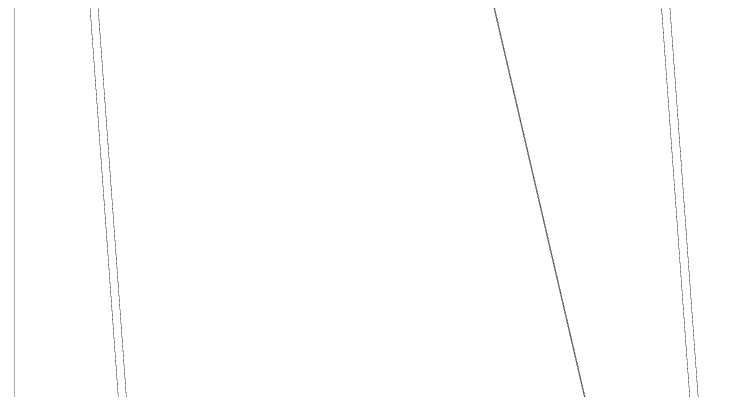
# Model space of a CAD drawing. Header units: inches. Extents: x 0 to 35.2, y -0.7 to 15.9.
# Drawn here: x 30.261 to 31.119, y 11.584 to 12.045 of the extents above; entities that cross this region are included whole.
import ezdxf

# ---------------------------------------------------------------- set-up
doc = ezdxf.new("R2010")
doc.units = ezdxf.units.IN
doc.header["$MEASUREMENT"] = 0
doc.layers.add('Board Outline', color=216, linetype='Continuous')
doc.layers.add('Dimensions', color=6, linetype='Continuous')

msp = doc.modelspace()

# ---------------------------------------------------------------- linework, layer by layer
at = {"layer": 'Board Outline'}
msp.add_lwpolyline([(30.26104, -0.5315, 0.0005, 0.0005, 0), (30.26104, 15.61747, 0.0005, 0.0005, 0)], format="xyseb", dxfattribs=at)
at = {"layer": 'Dimensions'}
for points in [[(31.01713, 12.53475, 0.0005, 0.0005, 0), (31.10786, 11.28293, 0.0005, 0.0005, 0)], [(31.0275, 12.53319, 0.0005, 0.0005, 0), (31.11834, 11.27983, 0.0005, 0.0005, 0)], [(30.32461, 12.45403, 0.0005, 0.0005, 0), (30.40389, 11.36023, 0.0005, 0.0005, 0)], [(30.3351, 12.44517, 0.0005, 0.0005, 0), (30.41438, 11.35137, 0.0005, 0.0005, 0)], [(30.78674, 12.31227, 0.0005, 0.0005, 0), (31.0203, 11.30804, 0.0005, 0.0005, 0)], [(30.78767, 12.3122, 0.0005, 0.0005, 0), (31.02108, 11.30858, 0.0005, 0.0005, 0)]]:
    msp.add_lwpolyline(points, format="xyseb", dxfattribs=at)

doc.saveas('drawing.dxf')
